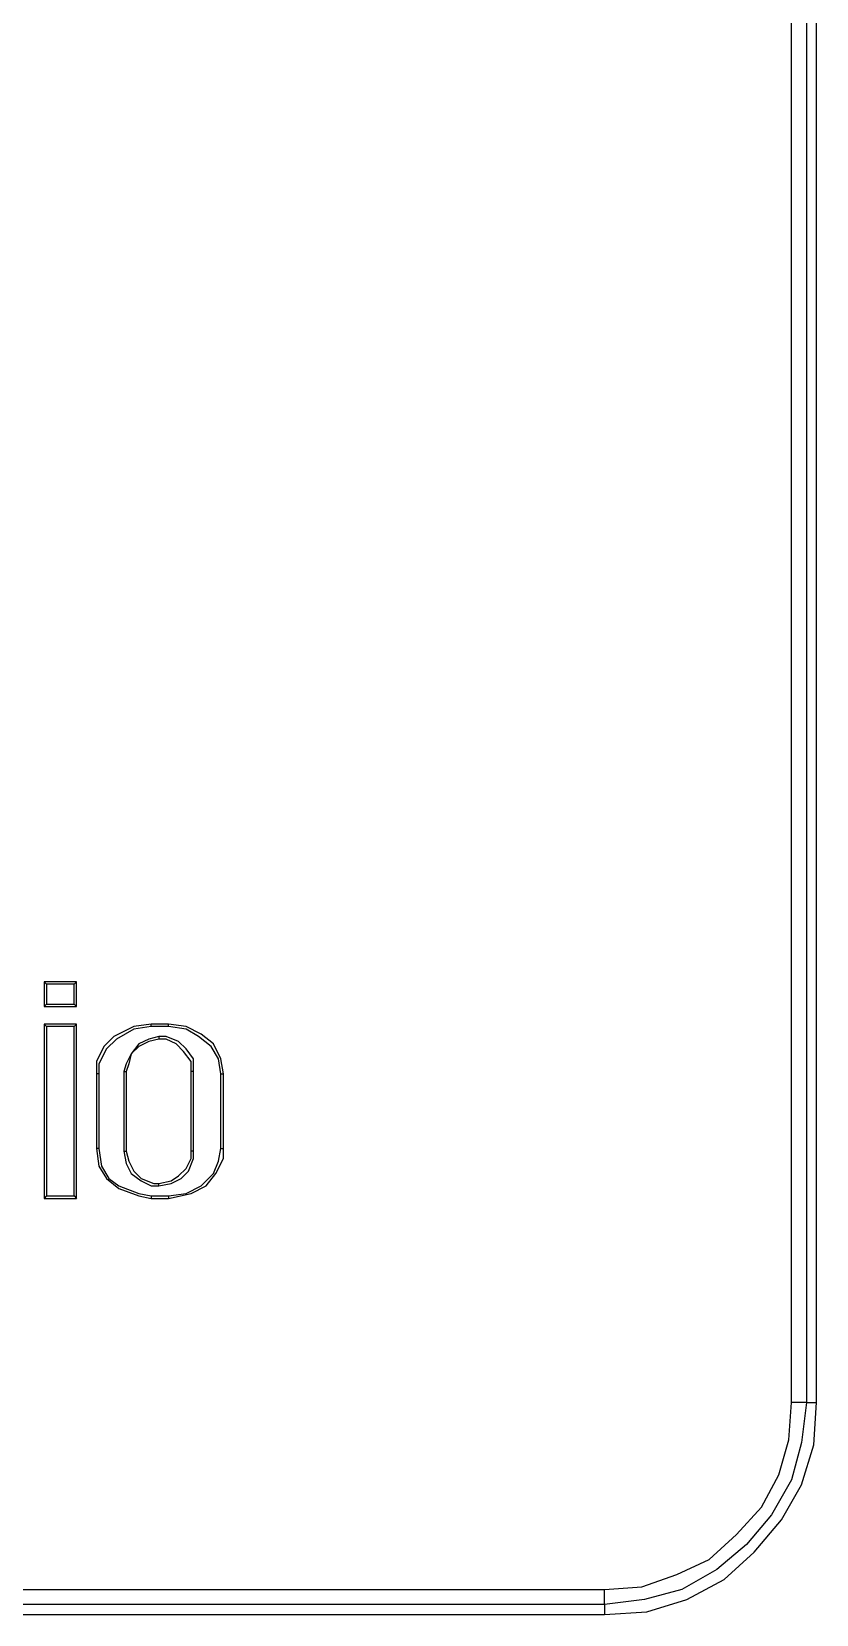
# Model space of a CAD drawing. Header units: centimetres. Extents: x -8.4 to 8.2, y -7.5 to 8.
# Drawn here: x 3.51 to 4.621, y -4.237 to -1.995 of the extents above; entities that cross this region are included whole.
import ezdxf

# ---------------------------------------------------------------- set-up
doc = ezdxf.new("R2010")
doc.units = ezdxf.units.CM
doc.header["$MEASUREMENT"] = 0
doc.layers.add('Layer 1', color=7, linetype='Continuous')

msp = doc.modelspace()

# ---------------------------------------------------------------- linework, layer by layer
at = {"layer": 'Layer 1', "lineweight": 25}
for points in [[(4.58612, -3.937), (4.58612, -3.937), (4.58612, 7.70113), (4.58612, 7.70113)], [(4.60728, 7.70113), (4.60728, 7.70113), (4.60728, -3.937), (4.60728, -3.937)], [(4.62139, -3.937), (4.62139, -3.937), (4.62139, 7.70113), (4.62139, 7.70113)], [(3.53131, -3.34434), (3.53131, -3.34434), (3.52778, -3.34081), (3.52778, -3.34081)], [(3.52778, -3.34081), (3.52778, -3.34081), (3.52778, -3.37609), (3.52778, -3.37609)], [(3.57364, -3.34081), (3.57364, -3.34081), (3.52778, -3.34081), (3.52778, -3.34081)], [(3.53131, -3.34434), (3.53131, -3.34434), (3.53131, -3.37256), (3.53131, -3.37256)], [(3.57012, -3.34434), (3.57012, -3.34434), (3.53131, -3.34434), (3.53131, -3.34434)], [(3.57012, -3.34434), (3.57012, -3.34434), (3.57364, -3.34081), (3.57364, -3.34081)], [(3.57012, -3.37256), (3.57012, -3.37256), (3.57012, -3.34434), (3.57012, -3.34434)], [(3.57364, -3.37609), (3.57364, -3.37609), (3.57364, -3.34081), (3.57364, -3.34081)], [(3.53131, -3.37256), (3.53131, -3.37256), (3.52778, -3.37609), (3.52778, -3.37609)], [(3.52778, -3.37609), (3.52778, -3.37609), (3.57364, -3.37609), (3.57364, -3.37609)], [(3.53131, -3.37256), (3.53131, -3.37256), (3.57012, -3.37256), (3.57012, -3.37256)], [(3.57012, -3.37256), (3.57012, -3.37256), (3.57364, -3.37609), (3.57364, -3.37609)], [(3.53131, -3.40431), (3.53131, -3.40431), (3.52778, -3.40078), (3.52778, -3.40078)], [(3.57364, -3.40078), (3.57364, -3.40078), (3.52778, -3.40078), (3.52778, -3.40078)], [(3.52778, -3.40078), (3.52778, -3.40078), (3.52778, -3.64773), (3.52778, -3.64773)], [(3.57012, -3.40431), (3.57012, -3.40431), (3.53131, -3.40431), (3.53131, -3.40431)], [(3.53131, -3.40431), (3.53131, -3.40431), (3.53131, -3.6442), (3.53131, -3.6442)], [(3.57012, -3.40431), (3.57012, -3.40431), (3.57364, -3.40078), (3.57364, -3.40078)], [(3.57012, -3.6442), (3.57012, -3.6442), (3.57012, -3.40431), (3.57012, -3.40431)], [(3.57364, -3.64773), (3.57364, -3.64773), (3.57364, -3.40078), (3.57364, -3.40078)], [(3.67948, -3.40431), (3.67948, -3.40431), (3.67948, -3.40078), (3.67948, -3.40078)], [(3.70417, -3.40078), (3.70417, -3.40078), (3.67948, -3.40078), (3.67948, -3.40078)], [(3.70417, -3.40431), (3.70417, -3.40431), (3.67948, -3.40431), (3.67948, -3.40431)], [(3.70417, -3.40431), (3.70417, -3.40431), (3.70417, -3.40078), (3.70417, -3.40078)], [(3.69006, -3.41842), (3.69006, -3.41842), (3.69006, -3.42195), (3.69006, -3.42195)], [(3.60539, -3.47134), (3.60539, -3.47134), (3.60187, -3.47134), (3.60187, -3.47134)], [(3.60187, -3.47134), (3.60187, -3.47134), (3.60187, -3.57717), (3.60187, -3.57717)], [(3.60539, -3.47134), (3.60539, -3.47134), (3.60539, -3.57717), (3.60539, -3.57717)], [(3.64067, -3.46781), (3.64067, -3.46781), (3.64067, -3.5807), (3.64067, -3.5807)], [(3.64067, -3.46781), (3.64067, -3.46781), (3.6442, -3.46781), (3.6442, -3.46781)], [(3.6442, -3.46781), (3.6442, -3.46781), (3.6442, -3.5807), (3.6442, -3.5807)], [(3.73945, -3.46781), (3.73945, -3.46781), (3.73592, -3.46781), (3.73592, -3.46781)], [(3.73592, -3.5807), (3.73592, -3.5807), (3.73592, -3.46781), (3.73592, -3.46781)], [(3.73945, -3.5807), (3.73945, -3.5807), (3.73945, -3.46781), (3.73945, -3.46781)], [(3.77826, -3.57717), (3.77826, -3.57717), (3.77826, -3.47134), (3.77826, -3.47134)], [(3.77826, -3.47134), (3.77826, -3.47134), (3.78178, -3.47134), (3.78178, -3.47134)], [(3.78178, -3.57717), (3.78178, -3.57717), (3.78178, -3.47134), (3.78178, -3.47134)], [(3.60539, -3.57717), (3.60539, -3.57717), (3.60187, -3.57717), (3.60187, -3.57717)], [(3.64067, -3.5807), (3.64067, -3.5807), (3.6442, -3.5807), (3.6442, -3.5807)], [(3.73945, -3.5807), (3.73945, -3.5807), (3.73592, -3.5807), (3.73592, -3.5807)], [(3.77826, -3.57717), (3.77826, -3.57717), (3.78178, -3.57717), (3.78178, -3.57717)], [(3.69006, -3.63009), (3.69006, -3.63009), (3.69006, -3.62656), (3.69006, -3.62656)], [(3.53131, -3.6442), (3.53131, -3.6442), (3.52778, -3.64773), (3.52778, -3.64773)], [(3.52778, -3.64773), (3.52778, -3.64773), (3.57364, -3.64773), (3.57364, -3.64773)], [(3.53131, -3.6442), (3.53131, -3.6442), (3.57012, -3.6442), (3.57012, -3.6442)], [(3.57012, -3.6442), (3.57012, -3.6442), (3.57364, -3.64773), (3.57364, -3.64773)], [(3.67948, -3.6442), (3.67948, -3.6442), (3.70417, -3.6442), (3.70417, -3.6442)], [(3.67948, -3.6442), (3.67948, -3.6442), (3.67948, -3.64773), (3.67948, -3.64773)], [(3.67948, -3.64773), (3.67948, -3.64773), (3.70417, -3.64773), (3.70417, -3.64773)], [(3.70417, -3.6442), (3.70417, -3.6442), (3.70417, -3.64773), (3.70417, -3.64773)], [(4.60728, -3.937), (4.60728, -3.937), (4.62139, -3.937), (4.62139, -3.937)], [(-8.05745, -4.20159), (-8.05745, -4.20159), (4.32153, -4.20159), (4.32153, -4.20159)], [(4.32153, -4.22275), (4.32153, -4.22275), (-8.05745, -4.22275), (-8.05745, -4.22275)], [(-3.68653, -4.23687), (-3.68653, -4.23687), (4.32153, -4.23687), (4.32153, -4.23687)], [(4.32153, -4.22275), (4.32153, -4.22275), (4.32153, -4.23687), (4.32153, -4.23687)]]:
    msp.add_open_spline(points, degree=3, dxfattribs=at)
for points, knots in [([(3.67948, -3.40078), (3.67948, -3.40078), (3.65478, -3.40431), (3.65478, -3.40431), (3.65478, -3.40431), (3.65478, -3.40431), (3.62656, -3.41842), (3.62656, -3.41842), (3.62656, -3.41842), (3.62656, -3.41842), (3.61245, -3.43253), (3.61245, -3.43253), (3.61245, -3.43253), (3.61245, -3.43253), (3.60187, -3.4537), (3.60187, -3.4537), (3.60187, -3.4537), (3.60187, -3.4537), (3.60187, -3.47134), (3.60187, -3.47134)], [0, 0, 0, 0, 0.1666667, 0.1666667, 0.1666667, 0.1666667, 0.3333333, 0.3333333, 0.3333333, 0.3333333, 0.5, 0.5, 0.5, 0.5, 0.6666667, 0.6666667, 0.6666667, 0.6666667, 1, 1, 1, 1]), ([(3.67948, -3.40431), (3.67948, -3.40431), (3.65478, -3.40784), (3.65478, -3.40784), (3.65478, -3.40784), (3.65478, -3.40784), (3.63009, -3.42195), (3.63009, -3.42195), (3.63009, -3.42195), (3.63009, -3.42195), (3.61598, -3.43606), (3.61598, -3.43606), (3.61598, -3.43606), (3.61598, -3.43606), (3.60539, -3.45723), (3.60539, -3.45723), (3.60539, -3.45723), (3.60539, -3.45723), (3.60539, -3.47134), (3.60539, -3.47134)], [0, 0, 0, 0, 0.1666667, 0.1666667, 0.1666667, 0.1666667, 0.3333333, 0.3333333, 0.3333333, 0.3333333, 0.5, 0.5, 0.5, 0.5, 0.6666667, 0.6666667, 0.6666667, 0.6666667, 1, 1, 1, 1]), ([(3.78178, -3.47134), (3.78178, -3.47134), (3.77826, -3.45017), (3.77826, -3.45017), (3.77826, -3.45017), (3.77826, -3.45017), (3.76767, -3.429), (3.76767, -3.429), (3.76767, -3.429), (3.76767, -3.429), (3.75003, -3.41489), (3.75003, -3.41489), (3.75003, -3.41489), (3.75003, -3.41489), (3.72887, -3.40431), (3.72887, -3.40431), (3.72887, -3.40431), (3.72887, -3.40431), (3.70417, -3.40078), (3.70417, -3.40078)], [0, 0, 0, 0, 0.1666667, 0.1666667, 0.1666667, 0.1666667, 0.3333333, 0.3333333, 0.3333333, 0.3333333, 0.5, 0.5, 0.5, 0.5, 0.6666667, 0.6666667, 0.6666667, 0.6666667, 1, 1, 1, 1]), ([(3.77826, -3.47134), (3.77826, -3.47134), (3.77473, -3.45017), (3.77473, -3.45017), (3.77473, -3.45017), (3.77473, -3.45017), (3.76414, -3.43253), (3.76414, -3.43253), (3.76414, -3.43253), (3.76414, -3.43253), (3.74651, -3.41842), (3.74651, -3.41842), (3.74651, -3.41842), (3.74651, -3.41842), (3.72887, -3.40784), (3.72887, -3.40784), (3.72887, -3.40784), (3.72887, -3.40784), (3.70417, -3.40431), (3.70417, -3.40431)], [0, 0, 0, 0, 0.1666667, 0.1666667, 0.1666667, 0.1666667, 0.3333333, 0.3333333, 0.3333333, 0.3333333, 0.5, 0.5, 0.5, 0.5, 0.6666667, 0.6666667, 0.6666667, 0.6666667, 1, 1, 1, 1]), ([(3.69006, -3.41842), (3.69006, -3.41842), (3.67595, -3.42195), (3.67595, -3.42195), (3.67595, -3.42195), (3.67595, -3.42195), (3.66184, -3.429), (3.66184, -3.429), (3.66184, -3.429), (3.66184, -3.429), (3.65126, -3.44312), (3.65126, -3.44312), (3.65126, -3.44312), (3.65126, -3.44312), (3.6442, -3.45723), (3.6442, -3.45723), (3.6442, -3.45723), (3.6442, -3.45723), (3.64067, -3.46781), (3.64067, -3.46781)], [0, 0, 0, 0, 0.1666667, 0.1666667, 0.1666667, 0.1666667, 0.3333333, 0.3333333, 0.3333333, 0.3333333, 0.5, 0.5, 0.5, 0.5, 0.6666667, 0.6666667, 0.6666667, 0.6666667, 1, 1, 1, 1]), ([(3.69006, -3.42195), (3.69006, -3.42195), (3.67595, -3.42548), (3.67595, -3.42548), (3.67595, -3.42548), (3.67595, -3.42548), (3.66184, -3.43253), (3.66184, -3.43253), (3.66184, -3.43253), (3.66184, -3.43253), (3.65126, -3.44312), (3.65126, -3.44312), (3.65126, -3.44312), (3.65126, -3.44312), (3.64773, -3.45723), (3.64773, -3.45723), (3.64773, -3.45723), (3.64773, -3.45723), (3.6442, -3.46781), (3.6442, -3.46781)], [0, 0, 0, 0, 0.1666667, 0.1666667, 0.1666667, 0.1666667, 0.3333333, 0.3333333, 0.3333333, 0.3333333, 0.5, 0.5, 0.5, 0.5, 0.6666667, 0.6666667, 0.6666667, 0.6666667, 1, 1, 1, 1]), ([(3.73945, -3.46781), (3.73945, -3.46781), (3.73945, -3.45017), (3.73945, -3.45017), (3.73945, -3.45017), (3.73945, -3.45017), (3.72887, -3.43606), (3.72887, -3.43606), (3.72887, -3.43606), (3.72887, -3.43606), (3.71828, -3.42548), (3.71828, -3.42548), (3.71828, -3.42548), (3.71828, -3.42548), (3.70064, -3.41842), (3.70064, -3.41842), (3.70064, -3.41842), (3.70064, -3.41842), (3.69006, -3.41842), (3.69006, -3.41842)], [0, 0, 0, 0, 0.1666667, 0.1666667, 0.1666667, 0.1666667, 0.3333333, 0.3333333, 0.3333333, 0.3333333, 0.5, 0.5, 0.5, 0.5, 0.6666667, 0.6666667, 0.6666667, 0.6666667, 1, 1, 1, 1]), ([(3.73592, -3.46781), (3.73592, -3.46781), (3.73592, -3.4537), (3.73592, -3.4537), (3.73592, -3.4537), (3.73592, -3.4537), (3.72534, -3.43959), (3.72534, -3.43959), (3.72534, -3.43959), (3.72534, -3.43959), (3.71476, -3.429), (3.71476, -3.429), (3.71476, -3.429), (3.71476, -3.429), (3.70064, -3.42195), (3.70064, -3.42195), (3.70064, -3.42195), (3.70064, -3.42195), (3.69006, -3.42195), (3.69006, -3.42195)], [0, 0, 0, 0, 0.1666667, 0.1666667, 0.1666667, 0.1666667, 0.3333333, 0.3333333, 0.3333333, 0.3333333, 0.5, 0.5, 0.5, 0.5, 0.6666667, 0.6666667, 0.6666667, 0.6666667, 1, 1, 1, 1]), ([(3.60187, -3.57717), (3.60187, -3.57717), (3.60539, -3.60187), (3.60539, -3.60187), (3.60539, -3.60187), (3.60539, -3.60187), (3.61598, -3.6195), (3.61598, -3.6195), (3.61598, -3.6195), (3.61598, -3.6195), (3.63362, -3.63362), (3.63362, -3.63362), (3.63362, -3.63362), (3.63362, -3.63362), (3.66184, -3.6442), (3.66184, -3.6442), (3.66184, -3.6442), (3.66184, -3.6442), (3.67948, -3.64773), (3.67948, -3.64773)], [0, 0, 0, 0, 0.1666667, 0.1666667, 0.1666667, 0.1666667, 0.3333333, 0.3333333, 0.3333333, 0.3333333, 0.5, 0.5, 0.5, 0.5, 0.6666667, 0.6666667, 0.6666667, 0.6666667, 1, 1, 1, 1]), ([(3.60539, -3.57717), (3.60539, -3.57717), (3.60892, -3.60187), (3.60892, -3.60187), (3.60892, -3.60187), (3.60892, -3.60187), (3.61951, -3.6195), (3.61951, -3.6195), (3.61951, -3.6195), (3.61951, -3.6195), (3.63362, -3.63009), (3.63362, -3.63009), (3.63362, -3.63009), (3.63362, -3.63009), (3.66184, -3.64067), (3.66184, -3.64067), (3.66184, -3.64067), (3.66184, -3.64067), (3.67948, -3.6442), (3.67948, -3.6442)], [0, 0, 0, 0, 0.1666667, 0.1666667, 0.1666667, 0.1666667, 0.3333333, 0.3333333, 0.3333333, 0.3333333, 0.5, 0.5, 0.5, 0.5, 0.6666667, 0.6666667, 0.6666667, 0.6666667, 1, 1, 1, 1]), ([(3.64067, -3.5807), (3.64067, -3.5807), (3.6442, -3.59834), (3.6442, -3.59834), (3.6442, -3.59834), (3.6442, -3.59834), (3.65126, -3.61245), (3.65126, -3.61245), (3.65126, -3.61245), (3.65126, -3.61245), (3.66537, -3.62303), (3.66537, -3.62303), (3.66537, -3.62303), (3.66537, -3.62303), (3.67948, -3.63009), (3.67948, -3.63009), (3.67948, -3.63009), (3.67948, -3.63009), (3.69006, -3.63009), (3.69006, -3.63009)], [0, 0, 0, 0, 0.1666667, 0.1666667, 0.1666667, 0.1666667, 0.3333333, 0.3333333, 0.3333333, 0.3333333, 0.5, 0.5, 0.5, 0.5, 0.6666667, 0.6666667, 0.6666667, 0.6666667, 1, 1, 1, 1]), ([(3.6442, -3.5807), (3.6442, -3.5807), (3.64773, -3.59481), (3.64773, -3.59481), (3.64773, -3.59481), (3.64773, -3.59481), (3.65478, -3.60892), (3.65478, -3.60892), (3.65478, -3.60892), (3.65478, -3.60892), (3.66537, -3.6195), (3.66537, -3.6195), (3.66537, -3.6195), (3.66537, -3.6195), (3.68301, -3.62656), (3.68301, -3.62656), (3.68301, -3.62656), (3.68301, -3.62656), (3.69006, -3.62656), (3.69006, -3.62656)], [0, 0, 0, 0, 0.1666667, 0.1666667, 0.1666667, 0.1666667, 0.3333333, 0.3333333, 0.3333333, 0.3333333, 0.5, 0.5, 0.5, 0.5, 0.6666667, 0.6666667, 0.6666667, 0.6666667, 1, 1, 1, 1]), ([(3.69006, -3.63009), (3.69006, -3.63009), (3.7077, -3.62656), (3.7077, -3.62656), (3.7077, -3.62656), (3.7077, -3.62656), (3.72181, -3.6195), (3.72181, -3.6195), (3.72181, -3.6195), (3.72181, -3.6195), (3.73239, -3.60892), (3.73239, -3.60892), (3.73239, -3.60892), (3.73239, -3.60892), (3.73945, -3.59128), (3.73945, -3.59128), (3.73945, -3.59128), (3.73945, -3.59128), (3.73945, -3.5807), (3.73945, -3.5807)], [0, 0, 0, 0, 0.1666667, 0.1666667, 0.1666667, 0.1666667, 0.3333333, 0.3333333, 0.3333333, 0.3333333, 0.5, 0.5, 0.5, 0.5, 0.6666667, 0.6666667, 0.6666667, 0.6666667, 1, 1, 1, 1]), ([(3.69006, -3.62656), (3.69006, -3.62656), (3.7077, -3.62303), (3.7077, -3.62303), (3.7077, -3.62303), (3.7077, -3.62303), (3.71828, -3.61598), (3.71828, -3.61598), (3.71828, -3.61598), (3.71828, -3.61598), (3.72887, -3.60539), (3.72887, -3.60539), (3.72887, -3.60539), (3.72887, -3.60539), (3.73592, -3.59128), (3.73592, -3.59128), (3.73592, -3.59128), (3.73592, -3.59128), (3.73592, -3.5807), (3.73592, -3.5807)], [0, 0, 0, 0, 0.1666667, 0.1666667, 0.1666667, 0.1666667, 0.3333333, 0.3333333, 0.3333333, 0.3333333, 0.5, 0.5, 0.5, 0.5, 0.6666667, 0.6666667, 0.6666667, 0.6666667, 1, 1, 1, 1]), ([(3.70417, -3.6442), (3.70417, -3.6442), (3.72887, -3.64067), (3.72887, -3.64067), (3.72887, -3.64067), (3.72887, -3.64067), (3.75003, -3.63009), (3.75003, -3.63009), (3.75003, -3.63009), (3.75003, -3.63009), (3.76767, -3.61245), (3.76767, -3.61245), (3.76767, -3.61245), (3.76767, -3.61245), (3.77473, -3.59481), (3.77473, -3.59481), (3.77473, -3.59481), (3.77473, -3.59481), (3.77826, -3.57717), (3.77826, -3.57717)], [0, 0, 0, 0, 0.1666667, 0.1666667, 0.1666667, 0.1666667, 0.3333333, 0.3333333, 0.3333333, 0.3333333, 0.5, 0.5, 0.5, 0.5, 0.6666667, 0.6666667, 0.6666667, 0.6666667, 1, 1, 1, 1]), ([(3.70417, -3.64773), (3.70417, -3.64773), (3.73592, -3.64067), (3.73592, -3.64067), (3.73592, -3.64067), (3.73592, -3.64067), (3.75709, -3.63009), (3.75709, -3.63009), (3.75709, -3.63009), (3.75709, -3.63009), (3.7712, -3.61245), (3.7712, -3.61245), (3.7712, -3.61245), (3.7712, -3.61245), (3.78178, -3.59128), (3.78178, -3.59128), (3.78178, -3.59128), (3.78178, -3.59128), (3.78178, -3.57717), (3.78178, -3.57717)], [0, 0, 0, 0, 0.1666667, 0.1666667, 0.1666667, 0.1666667, 0.3333333, 0.3333333, 0.3333333, 0.3333333, 0.5, 0.5, 0.5, 0.5, 0.6666667, 0.6666667, 0.6666667, 0.6666667, 1, 1, 1, 1]), ([(4.32153, -4.20159), (4.32153, -4.20159), (4.37445, -4.19806), (4.37445, -4.19806), (4.37445, -4.19806), (4.37445, -4.19806), (4.42384, -4.18042), (4.42384, -4.18042), (4.42384, -4.18042), (4.42384, -4.18042), (4.4697, -4.15925), (4.4697, -4.15925), (4.4697, -4.15925), (4.4697, -4.15925), (4.50851, -4.12398), (4.50851, -4.12398), (4.50851, -4.12398), (4.50851, -4.12398), (4.54378, -4.08517), (4.54378, -4.08517), (4.54378, -4.08517), (4.54378, -4.08517), (4.56848, -4.03931), (4.56848, -4.03931), (4.56848, -4.03931), (4.56848, -4.03931), (4.58259, -3.98992), (4.58259, -3.98992), (4.58259, -3.98992), (4.58259, -3.98992), (4.58612, -3.937), (4.58612, -3.937)], [0, 0, 0, 0, 0.1111111, 0.1111111, 0.1111111, 0.1111111, 0.2222222, 0.2222222, 0.2222222, 0.2222222, 0.3333333, 0.3333333, 0.3333333, 0.3333333, 0.4444444, 0.4444444, 0.4444444, 0.4444444, 0.5555556, 0.5555556, 0.5555556, 0.5555556, 0.6666667, 0.6666667, 0.6666667, 0.6666667, 0.7777778, 0.7777778, 0.7777778, 0.7777778, 1, 1, 1, 1]), ([(4.60728, -3.937), (4.60728, -3.937), (4.60023, -3.99345), (4.60023, -3.99345), (4.60023, -3.99345), (4.60023, -3.99345), (4.58612, -4.04637), (4.58612, -4.04637), (4.58612, -4.04637), (4.58612, -4.04637), (4.55789, -4.09575), (4.55789, -4.09575), (4.55789, -4.09575), (4.55789, -4.09575), (4.52262, -4.13809), (4.52262, -4.13809), (4.52262, -4.13809), (4.52262, -4.13809), (4.48028, -4.17337), (4.48028, -4.17337), (4.48028, -4.17337), (4.48028, -4.17337), (4.43089, -4.20159), (4.43089, -4.20159), (4.43089, -4.20159), (4.43089, -4.20159), (4.37798, -4.2157), (4.37798, -4.2157), (4.37798, -4.2157), (4.37798, -4.2157), (4.32153, -4.22275), (4.32153, -4.22275)], [0, 0, 0, 0, 0.1111111, 0.1111111, 0.1111111, 0.1111111, 0.2222222, 0.2222222, 0.2222222, 0.2222222, 0.3333333, 0.3333333, 0.3333333, 0.3333333, 0.4444444, 0.4444444, 0.4444444, 0.4444444, 0.5555556, 0.5555556, 0.5555556, 0.5555556, 0.6666667, 0.6666667, 0.6666667, 0.6666667, 0.7777778, 0.7777778, 0.7777778, 0.7777778, 1, 1, 1, 1]), ([(4.32153, -4.23687), (4.32153, -4.23687), (4.38151, -4.23334), (4.38151, -4.23334), (4.38151, -4.23334), (4.38151, -4.23334), (4.43795, -4.2157), (4.43795, -4.2157), (4.43795, -4.2157), (4.43795, -4.2157), (4.49087, -4.18748), (4.49087, -4.18748), (4.49087, -4.18748), (4.49087, -4.18748), (4.5332, -4.14867), (4.5332, -4.14867), (4.5332, -4.14867), (4.5332, -4.14867), (4.57201, -4.10281), (4.57201, -4.10281), (4.57201, -4.10281), (4.57201, -4.10281), (4.60023, -4.05342), (4.60023, -4.05342), (4.60023, -4.05342), (4.60023, -4.05342), (4.61787, -3.99698), (4.61787, -3.99698), (4.61787, -3.99698), (4.61787, -3.99698), (4.62139, -3.937), (4.62139, -3.937)], [0, 0, 0, 0, 0.1111111, 0.1111111, 0.1111111, 0.1111111, 0.2222222, 0.2222222, 0.2222222, 0.2222222, 0.3333333, 0.3333333, 0.3333333, 0.3333333, 0.4444444, 0.4444444, 0.4444444, 0.4444444, 0.5555556, 0.5555556, 0.5555556, 0.5555556, 0.6666667, 0.6666667, 0.6666667, 0.6666667, 0.7777778, 0.7777778, 0.7777778, 0.7777778, 1, 1, 1, 1]), ([(4.60728, -3.937), (4.60728, -3.937), (4.60728, -3.937), (4.60728, -3.937), (4.60728, -3.937), (4.60728, -3.937), (4.60376, -3.937), (4.60376, -3.937), (4.60376, -3.937), (4.60376, -3.937), (4.60023, -3.937), (4.60023, -3.937), (4.60023, -3.937), (4.60023, -3.937), (4.5967, -3.937), (4.5967, -3.937), (4.5967, -3.937), (4.5967, -3.937), (4.59317, -3.937), (4.59317, -3.937), (4.59317, -3.937), (4.59317, -3.937), (4.58964, -3.937), (4.58964, -3.937), (4.58964, -3.937), (4.58964, -3.937), (4.58612, -3.937), (4.58612, -3.937)], [0, 0, 0, 0, 0.125, 0.125, 0.125, 0.125, 0.25, 0.25, 0.25, 0.25, 0.375, 0.375, 0.375, 0.375, 0.5, 0.5, 0.5, 0.5, 0.625, 0.625, 0.625, 0.625, 0.75, 0.75, 0.75, 0.75, 1, 1, 1, 1]), ([(4.32153, -4.22275), (4.32153, -4.22275), (4.32153, -4.22275), (4.32153, -4.22275), (4.32153, -4.22275), (4.32153, -4.22275), (4.32153, -4.21923), (4.32153, -4.21923), (4.32153, -4.21923), (4.32153, -4.21923), (4.32153, -4.2157), (4.32153, -4.2157), (4.32153, -4.2157), (4.32153, -4.2157), (4.32153, -4.21217), (4.32153, -4.21217), (4.32153, -4.21217), (4.32153, -4.21217), (4.32153, -4.20864), (4.32153, -4.20864), (4.32153, -4.20864), (4.32153, -4.20864), (4.32153, -4.20512), (4.32153, -4.20512), (4.32153, -4.20512), (4.32153, -4.20512), (4.32153, -4.20159), (4.32153, -4.20159)], [0, 0, 0, 0, 0.125, 0.125, 0.125, 0.125, 0.25, 0.25, 0.25, 0.25, 0.375, 0.375, 0.375, 0.375, 0.5, 0.5, 0.5, 0.5, 0.625, 0.625, 0.625, 0.625, 0.75, 0.75, 0.75, 0.75, 1, 1, 1, 1])]:
    msp.add_open_spline(points, degree=3, knots=knots, dxfattribs=at)

doc.saveas('drawing.dxf')
